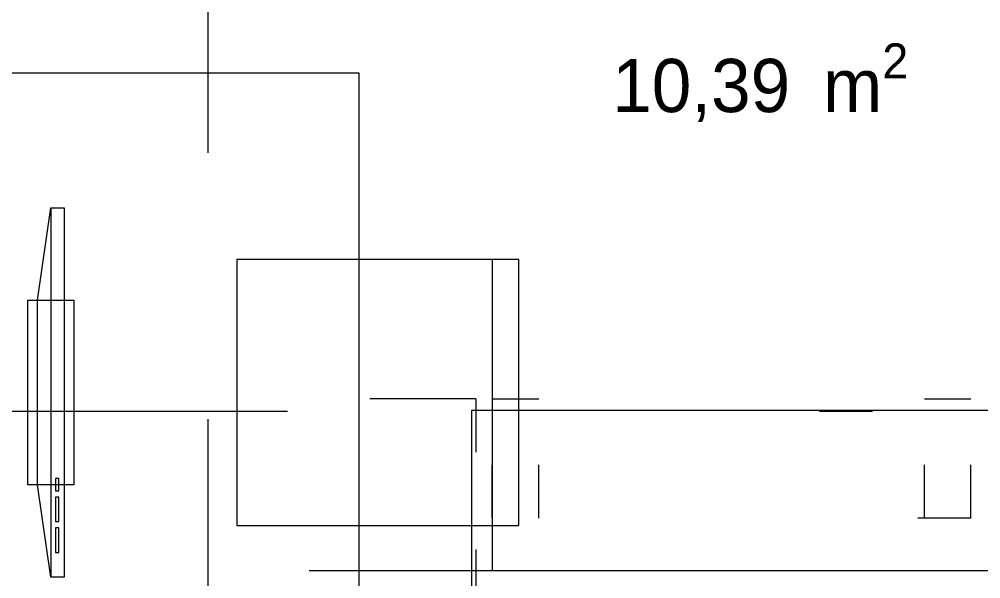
# Model space of a CAD drawing. Header units: metres. Extents: x -4 to 206, y -18 to 45.
# Drawn here: x 37.396 to 39.203, y -10.319 to -9.268 of the extents above; entities that cross this region are included whole.
import ezdxf

# ---------------------------------------------------------------- set-up
doc = ezdxf.new("R2010")
doc.units = ezdxf.units.M
doc.header["$MEASUREMENT"] = 0
for name, pattern in [('Achse', [0.004, 0.002, -0.001, 0, -0.001]), ('Grenzlinie', [0.008, 0.003, -0.005]), ('Schnittlinie', [0.006, 0.003, -0.0015, 0, -0.0015]), ('UNSICHTBAR', [0.4, 0, -0.4]), ('Untersicht', [0.001, 0.0005, -0.0005])]:
    doc.linetypes.add(name, pattern=pattern)
for name, color, linetype in [('2._1.DG PP STG2_5_000 Achsraster', 7, 'Continuous'), ('2._1.DG PP STG2_5_310 Dachkonstruktion massiv', 7, 'Continuous'), ('2._1.DG PP STG2_5_320 Dachstuhl', 7, 'Continuous'), ('2._1.DG PP STG2_5_325 Dachfenster', 7, 'Continuous'), ('2._1.DG PP STG2_5_510 Möblierung', 7, 'Continuous'), ('2._1.DG PP STG2_5_810 Raum', 7, 'Continuous'), ('2._1.DG PP STG2_5_851 Marker Schnitt', 7, 'Continuous')]:
    doc.layers.add(name, color=color, linetype=linetype)
doc.styles.add('ERSTELLTER_STIL_2', font='')
doc.styles.get('ERSTELLTER_STIL_2').set_extended_font_data('Eurostile')

msp = doc.modelspace()

# ---------------------------------------------------------------- linework, layer by layer
at = {"layer": '2._1.DG PP STG2_5_000 Achsraster', "color": 5, "linetype": 'Achse', "lineweight": 0, "ltscale": 1000}
msp.add_line((31.8, -10.0037), (54.3, -10.0037), dxfattribs=at)
at = {"layer": '2._1.DG PP STG2_5_000 Achsraster', "color": 252, "linetype": 'Grenzlinie', "lineweight": 13, "ltscale": 1000, "true_color": 0x949494, "flags": 128}
msp.add_lwpolyline([(37.9406, -10.3032), (42.0197, -10.3032)], dxfattribs=at)
at = {"layer": '2._1.DG PP STG2_5_310 Dachkonstruktion massiv', "color": 8, "linetype": 'UNSICHTBAR', "lineweight": 13, "ltscale": 1000, "flags": 128}
for points in [[(38.254, -9.9809), (37.155, -9.9809)], [(38.254, -9.9809), (38.254, -10.2637)], [(37.155, -10.2637), (38.254, -10.2637)], [(38.254, -10.2637), (38.254, -11.3839)]]:
    msp.add_lwpolyline(points, dxfattribs=at)
at = {"layer": '2._1.DG PP STG2_5_310 Dachkonstruktion massiv', "color": 8, "linetype": 'Schnittlinie', "lineweight": 13, "ltscale": 1000, "flags": 128}
for points in [[(42.655, -9.9809), (37.155, -9.9809), (37.155, -10.1547)], [(39.2241, -11.2037), (39.2241, -10.0029), (38.2459, -10.0029), (38.2459, -11.2037)]]:
    msp.add_lwpolyline(points, dxfattribs=at)
at = {"layer": '2._1.DG PP STG2_5_320 Dachstuhl', "color": 8, "linetype": 'UNSICHTBAR', "lineweight": 13, "ltscale": 1000, "flags": 128}
msp.add_lwpolyline([(37.155, -10.0687), (42.835, -10.0687)], dxfattribs=at)
at = {"layer": '2._1.DG PP STG2_5_325 Dachfenster', "color": 255, "linetype": 'UNSICHTBAR', "lineweight": 13, "ltscale": 1000, "flags": 128}
for points in [[(38.285, -9.9809), (38.3723, -9.9809)], [(38.285, -10.2048), (38.285, -9.9809)], [(38.3723, -10.2048), (38.3723, -9.9809)], [(39.0977, -9.9809), (39.185, -9.9809)], [(39.0977, -10.2048), (39.0977, -9.9809)], [(39.185, -10.2048), (39.185, -9.9809)], [(39.185, -10.2048), (38.285, -10.2048)], [(38.285, -10.2048), (38.285, -10.5442)], [(39.185, -10.5442), (39.185, -10.2048)]]:
    msp.add_lwpolyline(points, dxfattribs=at)
at = {"layer": '2._1.DG PP STG2_5_510 Möblierung', "color": 8, "linetype": 'Continuous', "lineweight": 13, "ltscale": 1000, "true_color": 0x7e7f7f}
for p, q in [((37.455, -9.6219), (37.455, -10.3155)), ((38.285, -9.7187), (38.285, -10.2187)), ((37.47, -10.1306), (37.4638, -10.1306)), ((37.4638, -10.1306), (37.4638, -10.1537)), ((37.47, -10.1537), (37.47, -10.1306)), ((37.4638, -10.1537), (37.47, -10.1537)), ((37.47, -10.1653), (37.4638, -10.1653)), ((37.4638, -10.1653), (37.4638, -10.2115)), ((37.47, -10.2115), (37.47, -10.1653)), ((37.4638, -10.2115), (37.47, -10.2115)), ((37.47, -10.2231), (37.4638, -10.2231)), ((37.4638, -10.2231), (37.4638, -10.2693)), ((37.47, -10.2693), (37.47, -10.2231)), ((37.4638, -10.2693), (37.47, -10.2693))]:
    msp.add_line(p, q, dxfattribs=at)
at = {"layer": '2._1.DG PP STG2_5_510 Möblierung', "color": 8, "linetype": 'Continuous', "lineweight": 13, "ltscale": 1000, "true_color": 0x7e7f7f, "flags": 128}
for points in [[(38.035, -10.5687), (38.035, -9.3687), (37.335, -9.3687), (37.335, -10.5687)], [(37.48, -9.6219), (37.48, -10.3155), (37.455, -10.3155), (37.43, -10.1421), (37.43, -9.7953), (37.455, -9.6219)], [(37.805, -9.7187), (37.805, -10.2187), (38.335, -10.2187), (38.335, -9.7187)], [(37.4984, -9.7953), (37.4984, -10.1421), (37.4117, -10.1421), (37.4117, -9.7953)]]:
    msp.add_lwpolyline(points, close=True, dxfattribs=at)
at = {"layer": '2._1.DG PP STG2_5_851 Marker Schnitt', "color": 7, "linetype": 'Untersicht', "lineweight": 13, "ltscale": 1000}
msp.add_line((37.75, -0.0187), (37.75, -15.6487), dxfattribs=at)

# ---------------------------------------------------------------- texts
at = {"layer": '2._1.DG PP STG2_5_810 Raum', "color": 7, "linetype": 'Continuous', "lineweight": 13, "insert": (38.5105, -9.3128), "char_height": 0.1, "attachment_point": 1, "style": 'ERSTELLTER_STIL_2'}
msp.add_mtext('\\A1;{\\pql;\\pt0,0.05;\\fEurostile|b0|i0|c0|p0;\\W1.000000;10,39\\fEurostile|b0|i0|c0|p0;\\W1.000000;\\A1{\\H.66x;\\S^  ;}\\fEurostile|b0|i0|c0|p0;\\W1.000000; m\\fEurostile|b0|i0|c0|p0;\\W1.000000;\\A1{\\H.66x;\\S2^  ;}}', dxfattribs=at)

doc.saveas('drawing.dxf')
